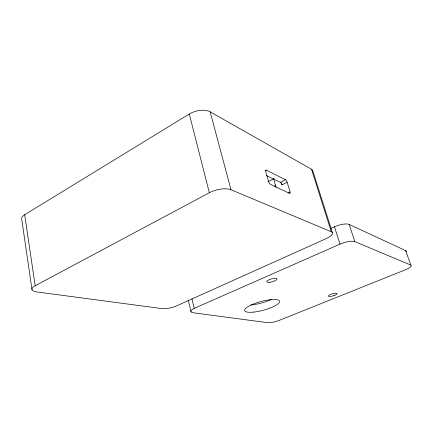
<?xml version="1.0" encoding="UTF-8"?>
<svg xmlns="http://www.w3.org/2000/svg" width="433" height="433" viewBox="0 0 433 433"><rect width="100%" height="100%" fill="white"/><g stroke="black" fill="none" stroke-linecap="round" stroke-linejoin="round"><path stroke-width="0.65" d="M31.988 289.558L21.726 219.19A13.483 5.58 -6.9 0 1 24.681 214.73L189.286 114.02A15.009 7.913 -14.2 0 1 210.157 111.838L311.473 169.238A11.859 4.855 -17.8 0 1 312.815 171.441M35.181 285.72L209.339 192.734A15.696 6.511 -14.4 0 1 230.995 189.735L331.299 231.769A12.281 3.919 -17.1 0 1 326.087 238.653L176.594 305.871A10.863 3.036 -12.8 0 1 161.796 308.583L36.935 291.95A14.008 4.53 -9 0 1 35.181 285.72L24.681 214.73M265.115 170.732L266.295 170.109L285.504 179.76A2.214 0.801 63.4 0 1 287.16 182.233L290.083 191.954A2.225 0.812 63.7 0 1 289.601 193.405L270.436 184.35A2.338 0.893 63.1 0 1 268.655 181.73L265.694 171.538A2.327 0.882 62.7 0 1 266.295 170.109M268.092 181.649L274.1 178.542M266.441 175.571L280.368 182.385L285.504 179.76M280.368 182.385A2.203 0.817 63.3 0 1 282.029 184.842L287.16 182.233M288.34 192.826L290.083 191.954M330.774 228.489L334.465 226.805A11.393 3.648 -17.7 0 1 349.177 224.435L405.689 250.653A9.564 2.479 -18.2 0 1 406.127 251.865M194.184 308.377L340.008 244.131A11.502 3.394 -17.5 0 1 354.822 241.625L410.809 265.083A9.64 2.3 -18 0 1 405.348 269.829L278.971 320.458A8.552 1.932 -15.2 0 1 267.697 322.688L192.458 312.664A11.967 3.177 -13.6 0 1 194.184 308.377L191.976 298.813M405.689 250.653L410.809 265.083M349.177 224.435L354.822 241.625M334.465 226.805L340.008 244.131M312.767 170.791L332.512 232.976M311.473 169.238L331.299 231.769M281.45 182.915L282.029 184.842M273.445 178.38L276.108 187.446M210.157 111.838L230.995 189.735M189.286 114.02L209.339 192.734M188.393 300.507L190.953 311.684M274.755 186.185A4.135 1.678 -16.8 0 1 275.604 185.151M271.145 299.56A18.024 4.693 -15 0 1 250.972 304.935M334.758 295.284L333.691 295.679A4.541 1.072 -16.4 0 1 328.474 295.793A4.541 1.072 -16.4 0 1 335.396 293.228A4.541 1.072 -16.4 0 1 334.758 295.284M253.57 312.106A18.094 4.514 -15 0 0 279.626 301.455A18.094 4.514 -15 0 0 253.137 304.139A18.094 4.514 -15 0 0 253.57 312.106M269.407 282.311A5.315 1.494 -15.4 0 0 277.033 279.014A5.315 1.494 -15.4 0 0 269.25 279.68A5.315 1.494 -15.4 0 0 269.407 282.311"/></g></svg>
